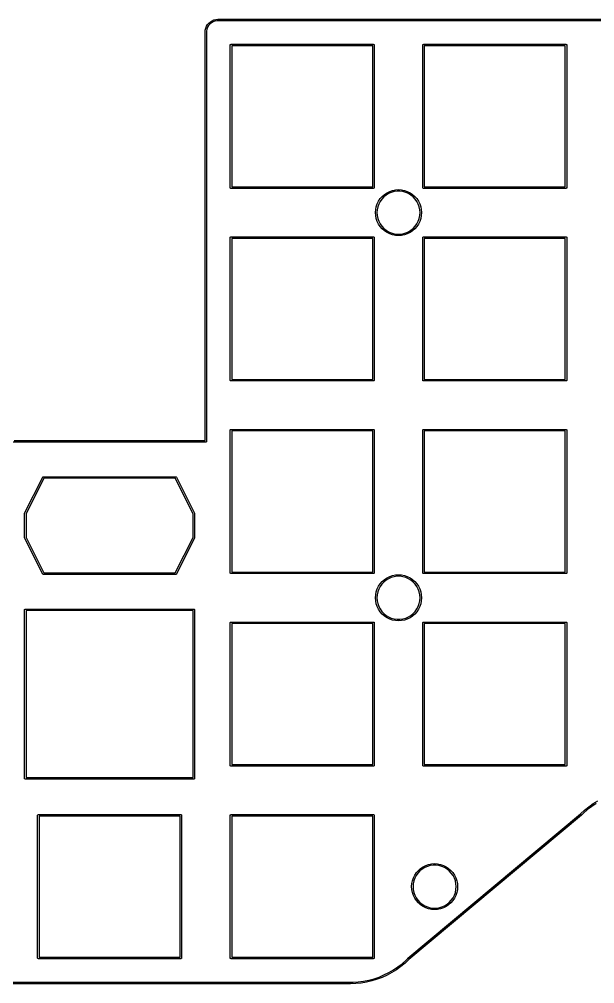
# Model space of a CAD drawing. Extents: x 28 to 238, y -143 to -48.
# Drawn here: x 124.4 to 181.3, y -142.9 to -47.5 of the extents above; entities that cross this region are included whole.
import ezdxf

# ---------------------------------------------------------------- set-up
doc = ezdxf.new("R2010")
doc.units = 0
doc.layers.add('BLACK', color=7, linetype='CONTINUOUS')

msp = doc.modelspace()

# ---------------------------------------------------------------- linework, layer by layer
at = {"layer": 'BLACK', "linetype": 'CONTINUOUS'}
for p, q in [((143.322, -47.7918), (143.491, -47.688)), ((143.491, -47.688), (143.675, -47.612)), ((143.675, -47.612), (143.868, -47.5657)), ((143.868, -47.5657), (144.065, -47.5501)), ((144.065, -47.5501), (144.066, -47.55)), ((144.066, -47.55), (235.744, -47.55)), ((142.8, -48.8157), (142.816, -48.6177)), ((142.816, -48.6177), (142.862, -48.4246)), ((142.862, -48.4246), (142.938, -48.2411)), ((142.938, -48.2411), (143.042, -48.0718)), ((142.984, -48.5258), (142.95, -48.7181)), ((143.051, -48.3424), (142.984, -48.5258)), ((143.042, -48.0718), (143.171, -47.9208)), ((143.148, -48.1734), (143.051, -48.3424)), ((143.274, -48.0238), (143.148, -48.1734)), ((143.171, -47.9208), (143.322, -47.7918)), ((143.423, -47.8984), (143.274, -48.0238)), ((143.592, -47.8008), (143.423, -47.8984)), ((143.776, -47.734), (143.592, -47.8008)), ((143.968, -47.7001), (143.776, -47.734)), ((144.066, -47.7001), (143.968, -47.7001)), ((235.744, -47.7), (144.066, -47.7)), ((144.066, -47.7), (144.066, -47.7)), ((144.066, -47.7), (144.066, -47.7)), ((144.066, -47.7), (144.066, -47.7001)), ((142.8, -89.2219), (142.8, -48.8157)), ((142.8, -48.8157), (142.8, -48.8157)), ((142.95, -48.7181), (142.95, -48.8157)), ((142.95, -48.8157), (142.95, -89.2969)), ((145.275, -50.1), (145.277, -50.0903)), ((145.275, -64.2), (145.275, -50.1)), ((145.276, -50.087), (145.278, -50.0841)), ((145.277, -50.0903), (145.276, -50.087)), ((145.278, -50.0841), (145.28, -50.0743)), ((145.28, -50.0743), (145.292, -50.0594)), ((145.292, -50.0594), (145.302, -50.0425)), ((145.302, -50.0425), (145.308, -50.0402)), ((145.308, -50.0402), (145.312, -50.035)), ((145.312, -50.035), (145.332, -50.0317)), ((145.332, -50.0317), (145.35, -50.025)), ((145.35, -50.025), (159.45, -50.025)), ((145.425, -50.175), (145.425, -64.125)), ((159.375, -50.175), (145.425, -50.175)), ((159.375, -64.125), (159.375, -50.175)), ((159.45, -50.025), (159.46, -50.0267)), ((159.46, -50.0267), (159.463, -50.0261)), ((159.463, -50.0261), (159.466, -50.0278)), ((159.466, -50.0278), (159.476, -50.0295)), ((159.476, -50.0295), (159.491, -50.042)), ((159.491, -50.042), (159.507, -50.0518)), ((159.507, -50.0518), (159.51, -50.0581)), ((159.51, -50.0581), (159.515, -50.0625)), ((159.515, -50.0625), (159.518, -50.0817)), ((159.518, -50.0817), (159.525, -50.1)), ((159.525, -50.1), (159.525, -64.2)), ((164.325, -50.1), (164.327, -50.0903)), ((164.325, -64.2), (164.325, -50.1)), ((164.326, -50.087), (164.328, -50.0841)), ((164.327, -50.0903), (164.326, -50.087)), ((164.328, -50.0841), (164.33, -50.0743)), ((164.33, -50.0743), (164.342, -50.0594)), ((164.342, -50.0594), (164.352, -50.0425)), ((164.352, -50.0425), (164.358, -50.0402)), ((164.358, -50.0402), (164.362, -50.035)), ((164.362, -50.035), (164.382, -50.0317)), ((164.382, -50.0317), (164.4, -50.025)), ((164.4, -50.025), (178.5, -50.025)), ((164.475, -50.175), (164.475, -64.125)), ((178.425, -50.175), (164.475, -50.175)), ((178.425, -64.125), (178.425, -50.175)), ((178.5, -50.025), (178.51, -50.0267)), ((178.51, -50.0267), (178.513, -50.0261)), ((178.513, -50.0261), (178.516, -50.0278)), ((178.516, -50.0278), (178.526, -50.0295)), ((178.526, -50.0295), (178.541, -50.042)), ((178.541, -50.042), (178.557, -50.0518)), ((178.557, -50.0518), (178.56, -50.0581)), ((178.56, -50.0581), (178.565, -50.0625)), ((178.565, -50.0625), (178.568, -50.0817)), ((178.568, -50.0817), (178.575, -50.1)), ((178.575, -50.1), (178.575, -64.2)), ((145.282, -64.2183), (145.275, -64.2)), ((145.285, -64.2375), (145.282, -64.2183)), ((145.29, -64.2418), (145.285, -64.2375)), ((145.293, -64.2482), (145.29, -64.2418)), ((145.309, -64.258), (145.293, -64.2482)), ((145.324, -64.2705), (145.309, -64.258)), ((145.334, -64.2722), (145.324, -64.2705)), ((145.337, -64.2739), (145.334, -64.2722)), ((145.34, -64.2733), (145.337, -64.2739)), ((145.35, -64.275), (145.34, -64.2733)), ((159.45, -64.275), (145.35, -64.275)), ((145.425, -64.125), (159.375, -64.125)), ((159.468, -64.2683), (159.45, -64.275)), ((159.487, -64.265), (159.468, -64.2683)), ((159.492, -64.2598), (159.487, -64.265)), ((159.498, -64.2575), (159.492, -64.2598)), ((159.508, -64.2406), (159.498, -64.2575)), ((159.52, -64.2257), (159.508, -64.2406)), ((159.522, -64.2159), (159.52, -64.2257)), ((159.524, -64.213), (159.522, -64.2159)), ((159.525, -64.2), (159.523, -64.2097)), ((159.523, -64.2097), (159.524, -64.213)), ((160.316, -65.0664), (160.54, -64.8702)), ((160.54, -64.8702), (160.788, -64.7048)), ((160.945, -64.7839), (160.697, -64.9349)), ((160.788, -64.7048), (161.055, -64.5732)), ((161.212, -64.6681), (160.945, -64.7839)), ((161.055, -64.5732), (161.336, -64.4776)), ((161.492, -64.5896), (161.212, -64.6681)), ((161.336, -64.4776), (161.628, -64.4195)), ((161.78, -64.5501), (161.492, -64.5896)), ((161.628, -64.4195), (161.925, -64.4001)), ((162.07, -64.5501), (161.78, -64.5501)), ((161.925, -64.4001), (162.222, -64.4195)), ((162.358, -64.5896), (162.07, -64.5501)), ((162.222, -64.4195), (162.514, -64.4776)), ((162.638, -64.6681), (162.358, -64.5896)), ((162.514, -64.4776), (162.796, -64.5732)), ((162.905, -64.7839), (162.638, -64.6681)), ((162.796, -64.5732), (163.063, -64.7048)), ((163.153, -64.9349), (162.905, -64.7839)), ((163.063, -64.7048), (163.31, -64.8702)), ((163.31, -64.8702), (163.534, -65.0664)), ((164.332, -64.2183), (164.325, -64.2)), ((164.335, -64.2375), (164.332, -64.2183)), ((164.34, -64.2418), (164.335, -64.2375)), ((164.343, -64.2482), (164.34, -64.2418)), ((164.359, -64.258), (164.343, -64.2482)), ((164.374, -64.2705), (164.359, -64.258)), ((164.384, -64.2722), (164.374, -64.2705)), ((164.387, -64.2739), (164.384, -64.2722)), ((164.39, -64.2733), (164.387, -64.2739)), ((164.4, -64.275), (164.39, -64.2733)), ((178.5, -64.275), (164.4, -64.275)), ((164.475, -64.125), (178.425, -64.125)), ((178.518, -64.2683), (178.5, -64.275)), ((178.537, -64.265), (178.518, -64.2683)), ((178.542, -64.2598), (178.537, -64.265)), ((178.548, -64.2575), (178.542, -64.2598)), ((178.558, -64.2406), (178.548, -64.2575)), ((178.57, -64.2257), (178.558, -64.2406)), ((178.572, -64.2159), (178.57, -64.2257)), ((178.574, -64.213), (178.572, -64.2159)), ((178.575, -64.2), (178.573, -64.2097)), ((178.573, -64.2097), (178.574, -64.213)), ((159.728, -66.0862), (159.823, -65.8045)), ((159.823, -65.8045), (159.955, -65.5376)), ((159.955, -65.5376), (160.12, -65.2901)), ((160.105, -65.5684), (159.972, -65.8265)), ((160.273, -65.3309), (160.105, -65.5684)), ((160.12, -65.2901), (160.316, -65.0664)), ((160.471, -65.1184), (160.273, -65.3309)), ((160.697, -64.9349), (160.471, -65.1184)), ((163.379, -65.1184), (163.153, -64.9349)), ((163.577, -65.3309), (163.379, -65.1184)), ((163.534, -65.0664), (163.73, -65.2901)), ((163.745, -65.5684), (163.577, -65.3309)), ((163.73, -65.2901), (163.895, -65.5376)), ((163.879, -65.8265), (163.745, -65.5684)), ((163.895, -65.5376), (164.027, -65.8045)), ((164.027, -65.8045), (164.123, -66.0862)), ((159.65, -66.6751), (159.67, -66.3781)), ((159.67, -66.972), (159.65, -66.6751)), ((159.67, -66.3781), (159.728, -66.0862)), ((159.815, -66.385), (159.795, -66.6751)), ((159.795, -66.6751), (159.815, -66.9651)), ((159.874, -66.1004), (159.815, -66.385)), ((159.972, -65.8265), (159.874, -66.1004)), ((163.976, -66.1004), (163.879, -65.8265)), ((164.035, -66.385), (163.976, -66.1004)), ((164.055, -66.6751), (164.035, -66.385)), ((164.035, -66.9651), (164.055, -66.6751)), ((164.123, -66.0862), (164.181, -66.3781)), ((164.181, -66.3781), (164.2, -66.6751)), ((164.2, -66.6751), (164.181, -66.972)), ((159.728, -67.2639), (159.67, -66.972)), ((159.823, -67.5457), (159.728, -67.2639)), ((159.815, -66.9651), (159.874, -67.2497)), ((159.955, -67.8126), (159.823, -67.5457)), ((159.874, -67.2497), (159.972, -67.5236)), ((159.972, -67.5236), (160.105, -67.7818)), ((163.745, -67.7818), (163.879, -67.5236)), ((163.879, -67.5236), (163.976, -67.2497)), ((164.027, -67.5457), (163.895, -67.8126)), ((163.976, -67.2497), (164.035, -66.9651)), ((164.123, -67.2639), (164.027, -67.5457)), ((164.181, -66.972), (164.123, -67.2639)), ((160.12, -68.06), (159.955, -67.8126)), ((160.105, -67.7818), (160.273, -68.0193)), ((160.316, -68.2837), (160.12, -68.06)), ((160.273, -68.0193), (160.471, -68.2317)), ((160.54, -68.4799), (160.316, -68.2837)), ((160.471, -68.2317), (160.697, -68.4152)), ((160.788, -68.6453), (160.54, -68.4799)), ((160.697, -68.4152), (160.945, -68.5662)), ((161.055, -68.7769), (160.788, -68.6453)), ((160.945, -68.5662), (161.212, -68.682)), ((161.212, -68.682), (161.492, -68.7605)), ((162.358, -68.7605), (162.638, -68.682)), ((162.638, -68.682), (162.905, -68.5662)), ((163.063, -68.6453), (162.796, -68.7769)), ((162.905, -68.5662), (163.153, -68.4152)), ((163.31, -68.4799), (163.063, -68.6453)), ((163.153, -68.4152), (163.379, -68.2317)), ((163.534, -68.2837), (163.31, -68.4799)), ((163.379, -68.2317), (163.577, -68.0193)), ((163.73, -68.06), (163.534, -68.2837)), ((163.577, -68.0193), (163.745, -67.7818)), ((163.895, -67.8126), (163.73, -68.06)), ((145.275, -69.15), (145.277, -69.1403)), ((145.275, -83.25), (145.275, -69.15)), ((145.276, -69.137), (145.278, -69.1341)), ((145.277, -69.1403), (145.276, -69.137)), ((145.278, -69.1341), (145.28, -69.1243)), ((145.28, -69.1243), (145.292, -69.1094)), ((145.292, -69.1094), (145.302, -69.0925)), ((145.302, -69.0925), (145.308, -69.0902)), ((145.308, -69.0902), (145.312, -69.085)), ((145.312, -69.085), (145.332, -69.0817)), ((145.332, -69.0817), (145.35, -69.075)), ((145.35, -69.075), (159.45, -69.075)), ((145.425, -69.225), (145.425, -83.175)), ((159.375, -69.225), (145.425, -69.225)), ((159.375, -83.175), (159.375, -69.225)), ((159.45, -69.075), (159.46, -69.0767)), ((159.46, -69.0767), (159.463, -69.0761)), ((159.463, -69.0761), (159.466, -69.0778)), ((159.466, -69.0778), (159.476, -69.0795)), ((159.476, -69.0795), (159.491, -69.092)), ((159.491, -69.092), (159.507, -69.1018)), ((159.507, -69.1018), (159.51, -69.1081)), ((159.51, -69.1081), (159.515, -69.1125)), ((159.515, -69.1125), (159.518, -69.1317)), ((159.518, -69.1317), (159.525, -69.15)), ((159.525, -69.15), (159.525, -83.25)), ((161.336, -68.8725), (161.055, -68.7769)), ((161.628, -68.9306), (161.336, -68.8725)), ((161.492, -68.7605), (161.78, -68.8001)), ((161.925, -68.9501), (161.628, -68.9306)), ((161.78, -68.8001), (162.07, -68.8001)), ((162.222, -68.9306), (161.925, -68.9501)), ((162.07, -68.8001), (162.358, -68.7605)), ((162.514, -68.8725), (162.222, -68.9306)), ((162.796, -68.7769), (162.514, -68.8725)), ((164.325, -69.15), (164.327, -69.1403)), ((164.325, -83.25), (164.325, -69.15)), ((164.326, -69.137), (164.328, -69.1341)), ((164.327, -69.1403), (164.326, -69.137)), ((164.328, -69.1341), (164.33, -69.1243)), ((164.33, -69.1243), (164.342, -69.1094)), ((164.342, -69.1094), (164.352, -69.0925)), ((164.352, -69.0925), (164.358, -69.0902)), ((164.358, -69.0902), (164.362, -69.085)), ((164.362, -69.085), (164.382, -69.0817)), ((164.382, -69.0817), (164.4, -69.075)), ((164.4, -69.075), (178.5, -69.075)), ((164.475, -69.225), (164.475, -83.175)), ((178.425, -69.225), (164.475, -69.225)), ((178.425, -83.175), (178.425, -69.225)), ((178.5, -69.075), (178.51, -69.0767)), ((178.51, -69.0767), (178.513, -69.0761)), ((178.513, -69.0761), (178.516, -69.0778)), ((178.516, -69.0778), (178.526, -69.0795)), ((178.526, -69.0795), (178.541, -69.092)), ((178.541, -69.092), (178.557, -69.1018)), ((178.557, -69.1018), (178.56, -69.1081)), ((178.56, -69.1081), (178.565, -69.1125)), ((178.565, -69.1125), (178.568, -69.1317)), ((178.568, -69.1317), (178.575, -69.15)), ((178.575, -69.15), (178.575, -83.25)), ((145.282, -83.2683), (145.275, -83.25)), ((145.285, -83.2875), (145.282, -83.2683)), ((145.29, -83.2918), (145.285, -83.2875)), ((145.293, -83.2982), (145.29, -83.2918)), ((145.309, -83.308), (145.293, -83.2982)), ((145.324, -83.3205), (145.309, -83.308)), ((145.334, -83.3222), (145.324, -83.3205)), ((145.337, -83.3239), (145.334, -83.3222)), ((145.34, -83.3233), (145.337, -83.3239)), ((145.35, -83.325), (145.34, -83.3233)), ((159.45, -83.325), (145.35, -83.325)), ((145.425, -83.175), (159.375, -83.175)), ((159.468, -83.3183), (159.45, -83.325)), ((159.487, -83.315), (159.468, -83.3183)), ((159.492, -83.3098), (159.487, -83.315)), ((159.498, -83.3075), (159.492, -83.3098)), ((159.508, -83.2906), (159.498, -83.3075)), ((159.52, -83.2757), (159.508, -83.2906)), ((159.522, -83.2659), (159.52, -83.2757)), ((159.524, -83.263), (159.522, -83.2659)), ((159.525, -83.25), (159.523, -83.2597)), ((159.523, -83.2597), (159.524, -83.263)), ((164.332, -83.2683), (164.325, -83.25)), ((164.335, -83.2875), (164.332, -83.2683)), ((164.34, -83.2918), (164.335, -83.2875)), ((164.343, -83.2982), (164.34, -83.2918)), ((164.359, -83.308), (164.343, -83.2982)), ((164.374, -83.3205), (164.359, -83.308)), ((164.384, -83.3222), (164.374, -83.3205)), ((164.387, -83.3239), (164.384, -83.3222)), ((164.39, -83.3233), (164.387, -83.3239)), ((164.4, -83.325), (164.39, -83.3233)), ((178.5, -83.325), (164.4, -83.325)), ((164.475, -83.175), (178.425, -83.175)), ((178.518, -83.3183), (178.5, -83.325)), ((178.537, -83.315), (178.518, -83.3183)), ((178.542, -83.3098), (178.537, -83.315)), ((178.548, -83.3075), (178.542, -83.3098)), ((178.558, -83.2906), (178.548, -83.3075)), ((178.57, -83.2757), (178.558, -83.2906)), ((178.572, -83.2659), (178.57, -83.2757)), ((178.574, -83.263), (178.572, -83.2659)), ((178.575, -83.25), (178.573, -83.2597)), ((178.573, -83.2597), (178.574, -83.263)), ((145.275, -88.2), (145.277, -88.1903)), ((145.275, -102.3), (145.275, -88.2)), ((145.276, -88.187), (145.278, -88.1841)), ((145.277, -88.1903), (145.276, -88.187)), ((145.278, -88.1841), (145.28, -88.1743)), ((145.28, -88.1743), (145.292, -88.1594)), ((145.292, -88.1594), (145.302, -88.1425)), ((145.302, -88.1425), (145.308, -88.1402)), ((145.308, -88.1402), (145.312, -88.135)), ((145.312, -88.135), (145.332, -88.1317)), ((145.332, -88.1317), (145.35, -88.125)), ((145.35, -88.125), (159.45, -88.125)), ((145.425, -88.275), (145.425, -102.225)), ((159.375, -88.275), (145.425, -88.275)), ((159.375, -102.225), (159.375, -88.275)), ((159.45, -88.125), (159.46, -88.1267)), ((159.46, -88.1267), (159.463, -88.1261)), ((159.463, -88.1261), (159.466, -88.1278)), ((159.466, -88.1278), (159.476, -88.1295)), ((159.476, -88.1295), (159.491, -88.142)), ((159.491, -88.142), (159.507, -88.1518)), ((159.507, -88.1518), (159.51, -88.1581)), ((159.51, -88.1581), (159.515, -88.1625)), ((159.515, -88.1625), (159.518, -88.1817)), ((159.518, -88.1817), (159.525, -88.2)), ((159.525, -88.2), (159.525, -102.3)), ((164.325, -88.2), (164.327, -88.1903)), ((164.325, -102.3), (164.325, -88.2)), ((164.326, -88.187), (164.328, -88.1841)), ((164.327, -88.1903), (164.326, -88.187)), ((164.328, -88.1841), (164.33, -88.1743)), ((164.33, -88.1743), (164.342, -88.1594)), ((164.342, -88.1594), (164.352, -88.1425)), ((164.352, -88.1425), (164.358, -88.1402)), ((164.358, -88.1402), (164.362, -88.135)), ((164.362, -88.135), (164.382, -88.1317)), ((164.382, -88.1317), (164.4, -88.125)), ((164.4, -88.125), (178.5, -88.125)), ((164.475, -88.275), (164.475, -102.225)), ((178.425, -88.275), (164.475, -88.275)), ((178.425, -102.225), (178.425, -88.275)), ((178.5, -88.125), (178.51, -88.1267)), ((178.51, -88.1267), (178.513, -88.1261)), ((178.513, -88.1261), (178.516, -88.1278)), ((178.516, -88.1278), (178.526, -88.1295)), ((178.526, -88.1295), (178.541, -88.142)), ((178.541, -88.142), (178.557, -88.1518)), ((178.557, -88.1518), (178.56, -88.1581)), ((178.56, -88.1581), (178.565, -88.1625)), ((178.565, -88.1625), (178.568, -88.1817)), ((178.568, -88.1817), (178.575, -88.2)), ((178.575, -88.2), (178.575, -102.3)), ((142.875, -89.3719), (123.825, -89.3719)), ((123.9, -89.2219), (142.8, -89.2219)), ((142.893, -89.3653), (142.875, -89.3719)), ((142.913, -89.3619), (142.893, -89.3653)), ((142.917, -89.3567), (142.913, -89.3619)), ((142.923, -89.3544), (142.917, -89.3567)), ((142.933, -89.3375), (142.923, -89.3544)), ((142.946, -89.3226), (142.933, -89.3375)), ((142.947, -89.3129), (142.946, -89.3226)), ((142.949, -89.31), (142.947, -89.3129)), ((142.95, -89.2969), (142.948, -89.3067)), ((142.948, -89.3067), (142.949, -89.31)), ((124.949, -96.4072), (126.735, -92.8353)), ((126.848, -92.9438), (125.091, -96.4584)), ((126.735, -92.8353), (126.75, -92.8144)), ((126.75, -92.8144), (126.752, -92.8134)), ((126.752, -92.8134), (126.753, -92.8114)), ((126.753, -92.8114), (126.776, -92.8033)), ((126.776, -92.8033), (126.797, -92.794)), ((126.797, -92.794), (126.799, -92.7946)), ((126.799, -92.7946), (126.802, -92.7938)), ((126.802, -92.7938), (139.899, -92.7938)), ((139.852, -92.9438), (126.848, -92.9438)), ((141.609, -96.4584), (139.852, -92.9438)), ((139.899, -92.7938), (139.924, -92.7984)), ((139.924, -92.7984), (139.926, -92.7999)), ((139.926, -92.7999), (139.928, -92.8)), ((139.928, -92.8), (139.945, -92.8162)), ((139.945, -92.8162), (139.964, -92.8313)), ((139.964, -92.8313), (139.964, -92.8337)), ((139.964, -92.8337), (139.966, -92.8353)), ((139.966, -92.8353), (141.752, -96.4072)), ((124.941, -96.4407), (124.945, -96.4151)), ((124.941, -98.822), (124.941, -96.4407)), ((124.945, -96.4151), (124.948, -96.4116)), ((124.948, -96.4116), (124.949, -96.4072)), ((125.091, -96.4584), (125.091, -98.8043)), ((141.609, -98.8043), (141.609, -96.4584)), ((141.752, -96.4072), (141.759, -96.4321)), ((141.759, -96.4321), (141.758, -96.4365)), ((141.758, -96.4365), (141.759, -96.4407)), ((141.759, -96.4407), (141.759, -98.822)), ((124.942, -98.8262), (124.941, -98.822)), ((124.941, -98.8305), (124.942, -98.8262)), ((124.949, -98.8555), (124.941, -98.8305)), ((126.735, -102.427), (124.949, -98.8555)), ((125.091, -98.8043), (126.848, -102.319)), ((139.852, -102.319), (141.609, -98.8043)), ((141.752, -98.8555), (139.966, -102.427)), ((141.755, -98.8476), (141.752, -98.851)), ((141.752, -98.851), (141.752, -98.8555)), ((141.759, -98.822), (141.755, -98.8476)), ((126.736, -102.429), (126.735, -102.427)), ((126.737, -102.431), (126.736, -102.429)), ((126.755, -102.446), (126.737, -102.431)), ((126.772, -102.463), (126.755, -102.446)), ((126.774, -102.463), (126.772, -102.463)), ((126.776, -102.464), (126.774, -102.463)), ((126.802, -102.469), (126.776, -102.464)), ((139.899, -102.469), (126.802, -102.469)), ((126.848, -102.319), (139.852, -102.319)), ((139.901, -102.468), (139.899, -102.469)), ((139.903, -102.469), (139.901, -102.468)), ((139.925, -102.459), (139.903, -102.469)), ((139.947, -102.451), (139.925, -102.459)), ((139.948, -102.449), (139.947, -102.451)), ((139.95, -102.448), (139.948, -102.449)), ((139.966, -102.427), (139.95, -102.448)), ((145.282, -102.318), (145.275, -102.3)), ((145.285, -102.337), (145.282, -102.318)), ((145.29, -102.342), (145.285, -102.337)), ((145.293, -102.348), (145.29, -102.342)), ((145.309, -102.358), (145.293, -102.348)), ((145.324, -102.37), (145.309, -102.358)), ((145.334, -102.372), (145.324, -102.37)), ((145.337, -102.374), (145.334, -102.372)), ((145.34, -102.373), (145.337, -102.374)), ((145.35, -102.375), (145.34, -102.373)), ((159.45, -102.375), (145.35, -102.375)), ((145.425, -102.225), (159.375, -102.225)), ((159.468, -102.368), (159.45, -102.375)), ((159.487, -102.365), (159.468, -102.368)), ((159.492, -102.36), (159.487, -102.365)), ((159.498, -102.357), (159.492, -102.36)), ((159.508, -102.341), (159.498, -102.357)), ((159.52, -102.326), (159.508, -102.341)), ((159.522, -102.316), (159.52, -102.326)), ((159.524, -102.313), (159.522, -102.316)), ((159.525, -102.3), (159.523, -102.31)), ((159.523, -102.31), (159.524, -102.313)), ((160.316, -103.166), (160.54, -102.97)), ((160.54, -102.97), (160.788, -102.805)), ((160.945, -102.884), (160.697, -103.035)), ((160.788, -102.805), (161.055, -102.673)), ((161.212, -102.768), (160.945, -102.884)), ((161.055, -102.673), (161.336, -102.578)), ((161.492, -102.69), (161.212, -102.768)), ((161.336, -102.578), (161.628, -102.52)), ((161.78, -102.65), (161.492, -102.69)), ((161.628, -102.52), (161.925, -102.5)), ((162.07, -102.65), (161.78, -102.65)), ((161.925, -102.5), (162.222, -102.52)), ((162.358, -102.69), (162.07, -102.65)), ((162.222, -102.52), (162.514, -102.578)), ((162.638, -102.768), (162.358, -102.69)), ((162.514, -102.578), (162.796, -102.673)), ((162.905, -102.884), (162.638, -102.768)), ((162.796, -102.673), (163.063, -102.805)), ((163.153, -103.035), (162.905, -102.884)), ((163.063, -102.805), (163.31, -102.97)), ((163.31, -102.97), (163.534, -103.166)), ((164.332, -102.318), (164.325, -102.3)), ((164.335, -102.337), (164.332, -102.318)), ((164.34, -102.342), (164.335, -102.337)), ((164.343, -102.348), (164.34, -102.342)), ((164.359, -102.358), (164.343, -102.348)), ((164.374, -102.37), (164.359, -102.358)), ((164.384, -102.372), (164.374, -102.37)), ((164.387, -102.374), (164.384, -102.372)), ((164.39, -102.373), (164.387, -102.374)), ((164.4, -102.375), (164.39, -102.373)), ((178.5, -102.375), (164.4, -102.375)), ((164.475, -102.225), (178.425, -102.225)), ((178.518, -102.368), (178.5, -102.375)), ((178.537, -102.365), (178.518, -102.368)), ((178.542, -102.36), (178.537, -102.365)), ((178.548, -102.357), (178.542, -102.36)), ((178.558, -102.341), (178.548, -102.357)), ((178.57, -102.326), (178.558, -102.341)), ((178.572, -102.316), (178.57, -102.326)), ((178.574, -102.313), (178.572, -102.316)), ((178.575, -102.3), (178.573, -102.31)), ((178.573, -102.31), (178.574, -102.313)), ((159.728, -104.186), (159.823, -103.904)), ((159.823, -103.904), (159.955, -103.638)), ((159.972, -103.927), (159.874, -104.2)), ((159.955, -103.638), (160.12, -103.39)), ((160.105, -103.668), (159.972, -103.927)), ((160.273, -103.431), (160.105, -103.668)), ((160.12, -103.39), (160.316, -103.166)), ((160.471, -103.218), (160.273, -103.431)), ((160.697, -103.035), (160.471, -103.218)), ((163.379, -103.218), (163.153, -103.035)), ((163.577, -103.431), (163.379, -103.218)), ((163.534, -103.166), (163.73, -103.39)), ((163.745, -103.668), (163.577, -103.431)), ((163.73, -103.39), (163.895, -103.638)), ((163.879, -103.927), (163.745, -103.668)), ((163.976, -104.2), (163.879, -103.927)), ((163.895, -103.638), (164.027, -103.904)), ((164.027, -103.904), (164.123, -104.186)), ((159.65, -104.775), (159.67, -104.478)), ((159.67, -105.072), (159.65, -104.775)), ((159.67, -104.478), (159.728, -104.186)), ((159.815, -104.485), (159.795, -104.775)), ((159.795, -104.775), (159.815, -105.065)), ((159.874, -104.2), (159.815, -104.485)), ((164.035, -104.485), (163.976, -104.2)), ((164.055, -104.775), (164.035, -104.485)), ((164.035, -105.065), (164.055, -104.775)), ((164.123, -104.186), (164.181, -104.478)), ((164.181, -104.478), (164.2, -104.775)), ((164.2, -104.775), (164.181, -105.072)), ((124.997, -105.897), (125.016, -105.891)), ((125.016, -105.891), (141.684, -105.891)), ((141.684, -105.891), (141.694, -105.892)), ((141.694, -105.892), (141.698, -105.892)), ((141.698, -105.892), (141.7, -105.894)), ((159.728, -105.364), (159.67, -105.072)), ((159.823, -105.646), (159.728, -105.364)), ((159.815, -105.065), (159.874, -105.35)), ((159.955, -105.913), (159.823, -105.646)), ((159.874, -105.35), (159.972, -105.624)), ((159.972, -105.624), (160.105, -105.882)), ((160.105, -105.882), (160.273, -106.119)), ((163.577, -106.119), (163.745, -105.882)), ((163.745, -105.882), (163.879, -105.624)), ((163.879, -105.624), (163.976, -105.35)), ((164.027, -105.646), (163.895, -105.913)), ((163.976, -105.35), (164.035, -105.065)), ((164.123, -105.364), (164.027, -105.646)), ((164.181, -105.072), (164.123, -105.364)), ((124.941, -105.966), (124.942, -105.956)), ((124.941, -122.634), (124.941, -105.966)), ((124.942, -105.953), (124.944, -105.95)), ((124.942, -105.956), (124.942, -105.953)), ((124.944, -105.95), (124.945, -105.94)), ((124.945, -105.94), (124.958, -105.925)), ((124.958, -105.925), (124.968, -105.908)), ((124.968, -105.908), (124.974, -105.906)), ((124.974, -105.906), (124.978, -105.901)), ((124.978, -105.901), (124.997, -105.897)), ((125.091, -106.041), (125.091, -122.559)), ((141.609, -106.041), (125.091, -106.041)), ((141.609, -122.559), (141.609, -106.041)), ((141.7, -105.894), (141.71, -105.895)), ((141.71, -105.895), (141.725, -105.908)), ((141.725, -105.908), (141.742, -105.918)), ((141.742, -105.918), (141.744, -105.924)), ((141.744, -105.924), (141.749, -105.928)), ((141.749, -105.928), (141.753, -105.947)), ((141.753, -105.947), (141.759, -105.966)), ((141.759, -105.966), (141.759, -122.634)), ((160.12, -106.16), (159.955, -105.913)), ((160.316, -106.384), (160.12, -106.16)), ((160.273, -106.119), (160.471, -106.332)), ((160.54, -106.58), (160.316, -106.384)), ((160.471, -106.332), (160.697, -106.515)), ((160.788, -106.745), (160.54, -106.58)), ((160.697, -106.515), (160.945, -106.666)), ((161.055, -106.877), (160.788, -106.745)), ((160.945, -106.666), (161.212, -106.782)), ((161.212, -106.782), (161.492, -106.861)), ((162.358, -106.861), (162.638, -106.782)), ((162.638, -106.782), (162.905, -106.666)), ((163.063, -106.745), (162.796, -106.877)), ((162.905, -106.666), (163.153, -106.515)), ((163.31, -106.58), (163.063, -106.745)), ((163.153, -106.515), (163.379, -106.332)), ((163.534, -106.384), (163.31, -106.58)), ((163.379, -106.332), (163.577, -106.119)), ((163.73, -106.16), (163.534, -106.384)), ((163.895, -105.913), (163.73, -106.16)), ((145.275, -107.25), (145.277, -107.24)), ((145.275, -121.35), (145.275, -107.25)), ((145.276, -107.237), (145.278, -107.234)), ((145.277, -107.24), (145.276, -107.237)), ((145.278, -107.234), (145.28, -107.224)), ((145.28, -107.224), (145.292, -107.209)), ((145.292, -107.209), (145.302, -107.193)), ((145.302, -107.193), (145.308, -107.19)), ((145.308, -107.19), (145.312, -107.185)), ((145.312, -107.185), (145.332, -107.182)), ((145.332, -107.182), (145.35, -107.175)), ((145.35, -107.175), (159.45, -107.175)), ((145.425, -107.325), (145.425, -121.275)), ((159.375, -107.325), (145.425, -107.325)), ((159.375, -121.275), (159.375, -107.325)), ((159.45, -107.175), (159.46, -107.177)), ((159.46, -107.177), (159.463, -107.176)), ((159.463, -107.176), (159.466, -107.178)), ((159.466, -107.178), (159.476, -107.18)), ((159.476, -107.18), (159.491, -107.192)), ((159.491, -107.192), (159.507, -107.202)), ((159.507, -107.202), (159.51, -107.208)), ((159.51, -107.208), (159.515, -107.212)), ((159.515, -107.212), (159.518, -107.232)), ((159.518, -107.232), (159.525, -107.25)), ((159.525, -107.25), (159.525, -121.35)), ((161.336, -106.973), (161.055, -106.877)), ((161.628, -107.031), (161.336, -106.973)), ((161.492, -106.861), (161.78, -106.9)), ((161.925, -107.05), (161.628, -107.031)), ((161.78, -106.9), (162.07, -106.9)), ((162.222, -107.031), (161.925, -107.05)), ((162.07, -106.9), (162.358, -106.861)), ((162.514, -106.973), (162.222, -107.031)), ((162.796, -106.877), (162.514, -106.973)), ((164.325, -107.25), (164.327, -107.24)), ((164.325, -121.35), (164.325, -107.25)), ((164.326, -107.237), (164.328, -107.234)), ((164.327, -107.24), (164.326, -107.237)), ((164.328, -107.234), (164.33, -107.224)), ((164.33, -107.224), (164.342, -107.209)), ((164.342, -107.209), (164.352, -107.193)), ((164.352, -107.193), (164.358, -107.19)), ((164.358, -107.19), (164.362, -107.185)), ((164.362, -107.185), (164.382, -107.182)), ((164.382, -107.182), (164.4, -107.175)), ((164.4, -107.175), (178.5, -107.175)), ((164.475, -107.325), (164.475, -121.275)), ((178.425, -107.325), (164.475, -107.325)), ((178.425, -121.275), (178.425, -107.325)), ((178.5, -107.175), (178.51, -107.177)), ((178.51, -107.177), (178.513, -107.176)), ((178.513, -107.176), (178.516, -107.178)), ((178.516, -107.178), (178.526, -107.18)), ((178.526, -107.18), (178.541, -107.192)), ((178.541, -107.192), (178.557, -107.202)), ((178.557, -107.202), (178.56, -107.208)), ((178.56, -107.208), (178.565, -107.212)), ((178.565, -107.212), (178.568, -107.232)), ((178.568, -107.232), (178.575, -107.25)), ((178.575, -107.25), (178.575, -121.35)), ((145.282, -121.368), (145.275, -121.35)), ((145.285, -121.387), (145.282, -121.368)), ((145.29, -121.392), (145.285, -121.387)), ((145.293, -121.398), (145.29, -121.392)), ((145.309, -121.408), (145.293, -121.398)), ((145.324, -121.42), (145.309, -121.408)), ((145.334, -121.422), (145.324, -121.42)), ((145.337, -121.424), (145.334, -121.422)), ((145.34, -121.423), (145.337, -121.424)), ((145.35, -121.425), (145.34, -121.423)), ((159.45, -121.425), (145.35, -121.425)), ((145.425, -121.275), (159.375, -121.275)), ((159.468, -121.418), (159.45, -121.425)), ((159.487, -121.415), (159.468, -121.418)), ((159.492, -121.41), (159.487, -121.415)), ((159.498, -121.407), (159.492, -121.41)), ((159.508, -121.391), (159.498, -121.407)), ((159.52, -121.376), (159.508, -121.391)), ((159.522, -121.366), (159.52, -121.376)), ((159.524, -121.363), (159.522, -121.366)), ((159.525, -121.35), (159.523, -121.36)), ((159.523, -121.36), (159.524, -121.363)), ((164.332, -121.368), (164.325, -121.35)), ((164.335, -121.387), (164.332, -121.368)), ((164.34, -121.392), (164.335, -121.387)), ((164.343, -121.398), (164.34, -121.392)), ((164.359, -121.408), (164.343, -121.398)), ((164.374, -121.42), (164.359, -121.408)), ((164.384, -121.422), (164.374, -121.42)), ((164.387, -121.424), (164.384, -121.422)), ((164.39, -121.423), (164.387, -121.424)), ((164.4, -121.425), (164.39, -121.423)), ((178.5, -121.425), (164.4, -121.425)), ((164.475, -121.275), (178.425, -121.275)), ((178.518, -121.418), (178.5, -121.425)), ((178.537, -121.415), (178.518, -121.418)), ((178.542, -121.41), (178.537, -121.415)), ((178.548, -121.407), (178.542, -121.41)), ((178.558, -121.391), (178.548, -121.407)), ((178.57, -121.376), (178.558, -121.391)), ((178.572, -121.366), (178.57, -121.376)), ((178.574, -121.363), (178.572, -121.366)), ((178.575, -121.35), (178.573, -121.36)), ((178.573, -121.36), (178.574, -121.363)), ((124.947, -122.653), (124.941, -122.634)), ((124.951, -122.672), (124.947, -122.653)), ((124.956, -122.676), (124.951, -122.672)), ((124.958, -122.683), (124.956, -122.676)), ((124.975, -122.692), (124.958, -122.683)), ((124.99, -122.705), (124.975, -122.692)), ((125, -122.707), (124.99, -122.705)), ((125.003, -122.708), (125, -122.707)), ((125.006, -122.708), (125.003, -122.708)), ((125.016, -122.709), (125.006, -122.708)), ((141.684, -122.709), (125.016, -122.709)), ((125.091, -122.559), (141.609, -122.559)), ((141.703, -122.703), (141.684, -122.709)), ((141.722, -122.699), (141.703, -122.703)), ((141.726, -122.694), (141.722, -122.699)), ((141.733, -122.692), (141.726, -122.694)), ((141.742, -122.675), (141.733, -122.692)), ((141.755, -122.66), (141.742, -122.675)), ((141.757, -122.65), (141.755, -122.66)), ((141.758, -122.648), (141.757, -122.65)), ((141.759, -122.634), (141.758, -122.644)), ((141.758, -122.644), (141.758, -122.648)), ((181.179, -125.133), (181.635, -124.849)), ((179.939, -126.15), (180.328, -125.786)), ((180.625, -125.725), (180.228, -126.073)), ((180.328, -125.786), (180.743, -125.446)), ((181.043, -125.404), (180.625, -125.725)), ((180.743, -125.446), (181.179, -125.133)), ((181.482, -125.111), (181.043, -125.404)), ((126.225, -126.3), (126.227, -126.29)), ((126.225, -140.4), (126.225, -126.3)), ((126.226, -126.287), (126.228, -126.284)), ((126.227, -126.29), (126.226, -126.287)), ((126.228, -126.284), (126.23, -126.274)), ((126.23, -126.274), (126.242, -126.259)), ((126.242, -126.259), (126.252, -126.243)), ((126.252, -126.243), (126.258, -126.24)), ((126.258, -126.24), (126.262, -126.235)), ((126.262, -126.235), (126.282, -126.232)), ((126.282, -126.232), (126.3, -126.225)), ((126.3, -126.225), (140.4, -126.225)), ((126.375, -126.375), (126.375, -140.325)), ((140.325, -126.375), (126.375, -126.375)), ((140.325, -140.325), (140.325, -126.375)), ((140.4, -126.225), (140.41, -126.227)), ((140.41, -126.227), (140.413, -126.226)), ((140.413, -126.226), (140.416, -126.228)), ((140.416, -126.228), (140.426, -126.23)), ((140.426, -126.23), (140.441, -126.242)), ((140.441, -126.242), (140.457, -126.252)), ((140.457, -126.252), (140.46, -126.258)), ((140.46, -126.258), (140.465, -126.262)), ((140.465, -126.262), (140.468, -126.282)), ((140.468, -126.282), (140.475, -126.3)), ((140.475, -126.3), (140.475, -140.4)), ((145.275, -126.3), (145.277, -126.29)), ((145.275, -140.4), (145.275, -126.3)), ((145.276, -126.287), (145.278, -126.284)), ((145.277, -126.29), (145.276, -126.287)), ((145.278, -126.284), (145.28, -126.274)), ((145.28, -126.274), (145.292, -126.259)), ((145.292, -126.259), (145.302, -126.243)), ((145.302, -126.243), (145.308, -126.24)), ((145.308, -126.24), (145.312, -126.235)), ((145.312, -126.235), (145.332, -126.232)), ((145.332, -126.232), (145.35, -126.225)), ((145.35, -126.225), (159.45, -126.225)), ((145.425, -126.375), (145.425, -140.325)), ((159.375, -126.375), (145.425, -126.375)), ((159.375, -140.325), (159.375, -126.375)), ((159.45, -126.225), (159.46, -126.227)), ((159.46, -126.227), (159.463, -126.226)), ((159.463, -126.226), (159.466, -126.228)), ((159.466, -126.228), (159.476, -126.23)), ((159.476, -126.23), (159.491, -126.242)), ((159.491, -126.242), (159.507, -126.252)), ((159.507, -126.252), (159.51, -126.258)), ((159.51, -126.258), (159.515, -126.262)), ((159.515, -126.262), (159.518, -126.282)), ((159.518, -126.282), (159.525, -126.3)), ((159.525, -126.3), (159.525, -140.4)), ((162.863, -140.436), (179.939, -126.15)), ((180.037, -126.264), (162.961, -140.55)), ((180.038, -126.261), (180.037, -126.264)), ((180.042, -126.259), (180.038, -126.261)), ((180.228, -126.073), (180.042, -126.259)), ((180.042, -126.259), (180.042, -126.259)), ((163.888, -131.741), (164.112, -131.545)), ((164.269, -131.61), (164.043, -131.793)), ((164.112, -131.545), (164.36, -131.38)), ((164.517, -131.459), (164.269, -131.61)), ((164.36, -131.38), (164.626, -131.248)), ((164.784, -131.343), (164.517, -131.459)), ((164.626, -131.248), (164.908, -131.153)), ((165.064, -131.265), (164.784, -131.343)), ((164.908, -131.153), (165.2, -131.095)), ((165.352, -131.225), (165.064, -131.265)), ((165.2, -131.095), (165.497, -131.075)), ((165.642, -131.225), (165.352, -131.225)), ((165.497, -131.075), (165.794, -131.095)), ((165.93, -131.265), (165.642, -131.225)), ((165.794, -131.095), (166.086, -131.153)), ((166.21, -131.343), (165.93, -131.265)), ((166.086, -131.153), (166.368, -131.248)), ((166.477, -131.459), (166.21, -131.343)), ((166.368, -131.248), (166.635, -131.38)), ((166.725, -131.61), (166.477, -131.459)), ((166.635, -131.38), (166.882, -131.545)), ((166.951, -131.793), (166.725, -131.61)), ((166.882, -131.545), (167.106, -131.741)), ((163.3, -132.761), (163.395, -132.48)), ((163.395, -132.48), (163.527, -132.213)), ((163.543, -132.502), (163.446, -132.775)), ((163.527, -132.213), (163.692, -131.965)), ((163.677, -132.243), (163.543, -132.502)), ((163.845, -132.006), (163.677, -132.243)), ((163.692, -131.965), (163.888, -131.741)), ((164.043, -131.793), (163.845, -132.006)), ((167.149, -132.006), (166.951, -131.793)), ((167.106, -131.741), (167.302, -131.965)), ((167.317, -132.243), (167.149, -132.006)), ((167.302, -131.965), (167.467, -132.213)), ((167.451, -132.502), (167.317, -132.243)), ((167.548, -132.775), (167.451, -132.502)), ((167.467, -132.213), (167.599, -132.48)), ((167.599, -132.48), (167.694, -132.761)), ((163.222, -133.35), (163.241, -133.053)), ((163.241, -133.647), (163.222, -133.35)), ((163.241, -133.053), (163.3, -132.761)), ((163.387, -133.06), (163.367, -133.35)), ((163.367, -133.35), (163.387, -133.64)), ((163.446, -132.775), (163.387, -133.06)), ((167.607, -133.06), (167.548, -132.775)), ((167.627, -133.35), (167.607, -133.06)), ((167.607, -133.64), (167.627, -133.35)), ((167.694, -132.761), (167.753, -133.053)), ((167.753, -133.053), (167.772, -133.35)), ((167.772, -133.35), (167.753, -133.647)), ((163.3, -133.939), (163.241, -133.647)), ((163.395, -134.221), (163.3, -133.939)), ((163.387, -133.64), (163.446, -133.925)), ((163.527, -134.488), (163.395, -134.221)), ((163.446, -133.925), (163.543, -134.199)), ((163.692, -134.735), (163.527, -134.488)), ((163.543, -134.199), (163.677, -134.457)), ((163.677, -134.457), (163.845, -134.694)), ((167.149, -134.694), (167.317, -134.457)), ((167.467, -134.488), (167.302, -134.735)), ((167.317, -134.457), (167.451, -134.199)), ((167.451, -134.199), (167.548, -133.925)), ((167.599, -134.221), (167.467, -134.488)), ((167.548, -133.925), (167.607, -133.64)), ((167.694, -133.939), (167.599, -134.221)), ((167.753, -133.647), (167.694, -133.939)), ((163.888, -134.959), (163.692, -134.735)), ((163.845, -134.694), (164.043, -134.907)), ((164.112, -135.155), (163.888, -134.959)), ((164.043, -134.907), (164.269, -135.09)), ((164.36, -135.32), (164.112, -135.155)), ((164.269, -135.09), (164.517, -135.241)), ((164.626, -135.452), (164.36, -135.32)), ((164.517, -135.241), (164.784, -135.357)), ((164.908, -135.548), (164.626, -135.452)), ((164.784, -135.357), (165.064, -135.436)), ((165.064, -135.436), (165.352, -135.475)), ((165.642, -135.475), (165.93, -135.436)), ((165.93, -135.436), (166.21, -135.357)), ((166.368, -135.452), (166.086, -135.548)), ((166.21, -135.357), (166.477, -135.241)), ((166.635, -135.32), (166.368, -135.452)), ((166.477, -135.241), (166.725, -135.09)), ((166.882, -135.155), (166.635, -135.32)), ((166.725, -135.09), (166.951, -134.907)), ((167.106, -134.959), (166.882, -135.155)), ((166.951, -134.907), (167.149, -134.694)), ((167.302, -134.735), (167.106, -134.959)), ((165.2, -135.606), (164.908, -135.548)), ((165.497, -135.625), (165.2, -135.606)), ((165.352, -135.475), (165.642, -135.475)), ((165.794, -135.606), (165.497, -135.625)), ((166.086, -135.548), (165.794, -135.606)), ((126.232, -140.418), (126.225, -140.4)), ((126.235, -140.438), (126.232, -140.418)), ((126.24, -140.442), (126.235, -140.438)), ((126.243, -140.448), (126.24, -140.442)), ((126.259, -140.458), (126.243, -140.448)), ((126.274, -140.47), (126.259, -140.458)), ((126.284, -140.472), (126.274, -140.47)), ((126.287, -140.474), (126.284, -140.472)), ((126.29, -140.473), (126.287, -140.474)), ((126.3, -140.475), (126.29, -140.473)), ((140.4, -140.475), (126.3, -140.475)), ((126.375, -140.325), (140.325, -140.325)), ((140.418, -140.468), (140.4, -140.475)), ((140.438, -140.465), (140.418, -140.468)), ((140.442, -140.46), (140.438, -140.465)), ((140.448, -140.457), (140.442, -140.46)), ((140.458, -140.441), (140.448, -140.457)), ((140.47, -140.426), (140.458, -140.441)), ((140.472, -140.416), (140.47, -140.426)), ((140.474, -140.413), (140.472, -140.416)), ((140.475, -140.4), (140.473, -140.41)), ((140.473, -140.41), (140.474, -140.413)), ((145.282, -140.418), (145.275, -140.4)), ((145.285, -140.438), (145.282, -140.418)), ((145.29, -140.442), (145.285, -140.438)), ((145.293, -140.448), (145.29, -140.442)), ((145.309, -140.458), (145.293, -140.448)), ((145.324, -140.47), (145.309, -140.458)), ((145.334, -140.472), (145.324, -140.47)), ((145.337, -140.474), (145.334, -140.472)), ((145.34, -140.473), (145.337, -140.474)), ((145.35, -140.475), (145.34, -140.473)), ((159.45, -140.475), (145.35, -140.475)), ((145.425, -140.325), (159.375, -140.325)), ((159.468, -140.468), (159.45, -140.475)), ((159.487, -140.465), (159.468, -140.468)), ((159.492, -140.46), (159.487, -140.465)), ((159.498, -140.457), (159.492, -140.46)), ((159.508, -140.441), (159.498, -140.457)), ((159.52, -140.426), (159.508, -140.441)), ((159.522, -140.416), (159.52, -140.426)), ((159.524, -140.413), (159.522, -140.416)), ((159.525, -140.4), (159.523, -140.41)), ((159.523, -140.41), (159.524, -140.413)), ((161.857, -141.296), (162.275, -140.975)), ((162.572, -140.914), (162.157, -141.254)), ((162.275, -140.975), (162.672, -140.627)), ((162.961, -140.55), (162.572, -140.914)), ((162.672, -140.627), (162.858, -140.441)), ((162.858, -140.441), (162.862, -140.439)), ((162.862, -140.439), (162.863, -140.436)), ((160.001, -142.288), (160.489, -142.086)), ((160.792, -142.104), (160.302, -142.325)), ((160.489, -142.086), (160.962, -141.853)), ((161.265, -141.851), (160.792, -142.104)), ((160.962, -141.853), (161.418, -141.589)), ((161.721, -141.567), (161.265, -141.851)), ((161.418, -141.589), (161.857, -141.296)), ((162.157, -141.254), (161.721, -141.567)), ((109.537, -142.8), (157.162, -142.8)), ((157.162, -142.95), (109.537, -142.95)), ((157.162, -142.8), (157.163, -142.8)), ((157.163, -142.95), (157.162, -142.95)), ((157.162, -142.95), (157.162, -142.95)), ((157.163, -142.8), (157.426, -142.8)), ((157.699, -142.932), (157.163, -142.95)), ((157.163, -142.95), (157.163, -142.95)), ((157.426, -142.8), (157.952, -142.766)), ((158.233, -142.88), (157.699, -142.932)), ((157.952, -142.766), (158.475, -142.697)), ((158.763, -142.792), (158.233, -142.88)), ((158.475, -142.697), (158.993, -142.594)), ((159.286, -142.67), (158.763, -142.792)), ((158.993, -142.594), (159.502, -142.457)), ((159.8, -142.515), (159.286, -142.67)), ((159.502, -142.457), (160.001, -142.288)), ((160.302, -142.325), (159.8, -142.515))]:
    msp.add_line(p, q, dxfattribs=at)

doc.saveas('drawing.dxf')
